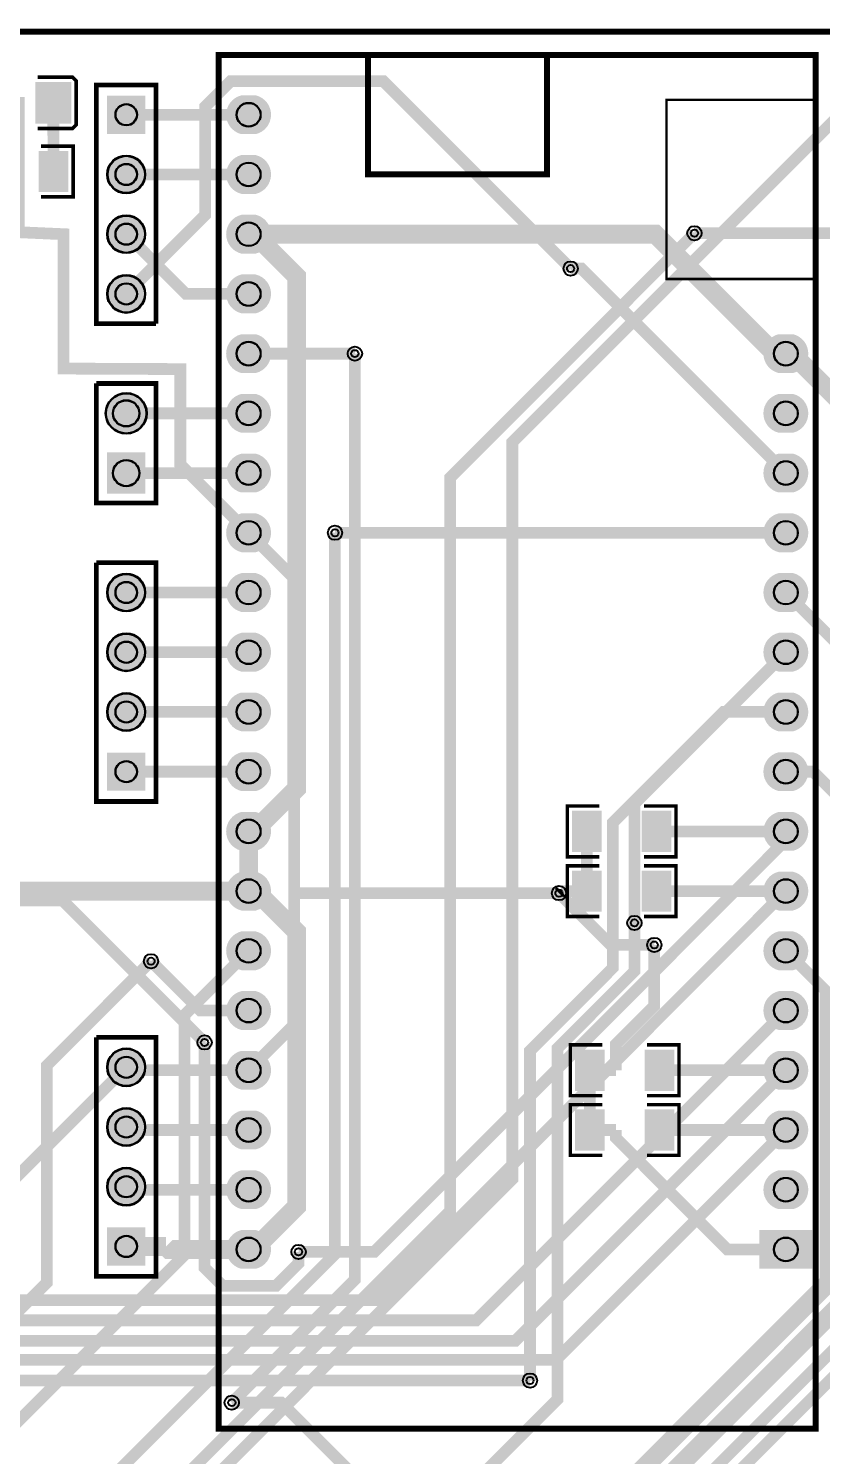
# Model space of a CAD drawing. Header units: millimetres. Extents: x -20 to 125, y 0 to 129.
# Drawn here: x 62 to 95.7, y 67.4 to 128.1 of the extents above; entities that cross this region are included whole.
import ezdxf

# ---------------------------------------------------------------- set-up
doc = ezdxf.new("R2010")
doc.units = ezdxf.units.MM
for name, color, linetype, true_color in [('BoardOutLine', 7, 'Continuous', 0xff00ff), ('BottomLayer', 7, 'Continuous', 0x0000ff), ('BottomSolderMaskLayer', 7, 'Continuous', 0xaa00ff), ('Hole', 7, 'Continuous', 0x222222), ('Multi-Layer', 7, 'Continuous', 0xc0c0c0), ('TopLayer', 7, 'Continuous', 0xff0000), ('TopPasteMaskLayer', 7, 'Continuous', 0x808080), ('TopSilkLayer', 7, 'Continuous', 0xffcc00), ('TopSolderMaskLayer', 7, 'Continuous', 0x800080)]:
    doc.layers.add(name, color=color, linetype=linetype, true_color=true_color)

msp = doc.modelspace()

# ---------------------------------------------------------------- hatches: boundary and pattern name
at = {"layer": 'BottomSolderMaskLayer'}
for points in [[(66.98, 125.273), (66.98, 123.647), (65.354, 123.647), (65.354, 125.273)], [(71.681, 125.286, -0.785398), (71.681, 123.635), (71.067, 123.635, -0.785398), (71.067, 125.286)], [(65.354, 121.92, 1), (66.98, 121.92, 1)], [(71.681, 122.746, -0.785398), (71.681, 121.095), (71.067, 121.095, -0.785398), (71.067, 122.746)], [(65.354, 119.38, 1), (66.98, 119.38, 1)], [(71.681, 120.206, -0.785398), (71.681, 118.555), (71.067, 118.555, -0.785398), (71.067, 120.206)], [(65.354, 116.84, 1), (66.98, 116.84, 1)], [(71.681, 117.666, -0.785398), (71.681, 116.015), (71.067, 116.015, -0.785398), (71.067, 117.666)], [(71.681, 115.126, -0.785398), (71.681, 113.475), (71.067, 113.475, -0.785398), (71.067, 115.126)], [(94.541, 115.126, -0.785398), (94.541, 113.475), (93.927, 113.475, -0.785398), (93.927, 115.126)], [(65.292, 111.76, 1), (67.043, 111.76, 1)], [(71.681, 112.586, -0.785398), (71.681, 110.935), (71.067, 110.935, -0.785398), (71.067, 112.586)], [(94.541, 112.586, -0.785398), (94.541, 110.935), (93.927, 110.935, -0.785398), (93.927, 112.586)], [(65.356, 108.343), (65.356, 110.098), (66.978, 110.098), (66.978, 108.343)], [(71.681, 110.046, -0.785398), (71.681, 108.395), (71.067, 108.395, -0.785398), (71.067, 110.046)], [(94.541, 110.046, -0.785398), (94.541, 108.395), (93.927, 108.395, -0.785398), (93.927, 110.046)], [(71.681, 107.506, -0.785398), (71.681, 105.855), (71.067, 105.855, -0.785398), (71.067, 107.506)], [(94.541, 107.506, -0.785398), (94.541, 105.855), (93.927, 105.855, -0.785398), (93.927, 107.506)], [(65.354, 104.14, 1), (66.98, 104.14, 1)], [(71.681, 104.966, -0.785398), (71.681, 103.315), (71.067, 103.315, -0.785398), (71.067, 104.966)], [(94.541, 104.966, -0.785398), (94.541, 103.315), (93.927, 103.315, -0.785398), (93.927, 104.966)], [(65.354, 101.6, 1), (66.98, 101.6, 1)], [(71.681, 102.426, -0.785398), (71.681, 100.775), (71.067, 100.775, -0.785398), (71.067, 102.426)], [(94.541, 102.426, -0.785398), (94.541, 100.775), (93.927, 100.775, -0.785398), (93.927, 102.426)], [(65.354, 99.06, 1), (66.98, 99.06, 1)], [(71.681, 99.886, -0.785398), (71.681, 98.235), (71.067, 98.235, -0.785398), (71.067, 99.886)], [(94.541, 99.886, -0.785398), (94.541, 98.235), (93.927, 98.235, -0.785398), (93.927, 99.886)], [(65.354, 95.707), (65.354, 97.333), (66.98, 97.333), (66.98, 95.707)], [(71.681, 97.346, -0.785398), (71.681, 95.695), (71.067, 95.695, -0.785398), (71.067, 97.346)], [(94.541, 97.346, -0.785398), (94.541, 95.695), (93.927, 95.695, -0.785398), (93.927, 97.346)], [(71.681, 94.806, -0.785398), (71.681, 93.155), (71.067, 93.155, -0.785398), (71.067, 94.806)], [(94.541, 94.806, -0.785398), (94.541, 93.155), (93.927, 93.155, -0.785398), (93.927, 94.806)], [(71.681, 92.266, -0.785398), (71.681, 90.615), (71.067, 90.615, -0.785398), (71.067, 92.266)], [(94.541, 92.266, -0.785398), (94.541, 90.615), (93.927, 90.615, -0.785398), (93.927, 92.266)], [(71.681, 89.726, -0.785398), (71.681, 88.075), (71.067, 88.075, -0.785398), (71.067, 89.726)], [(94.541, 89.726, -0.785398), (94.541, 88.075), (93.927, 88.075, -0.785398), (93.927, 89.726)], [(71.681, 87.186, -0.785398), (71.681, 85.535), (71.067, 85.535, -0.785398), (71.067, 87.186)], [(94.541, 87.186, -0.785398), (94.541, 85.535), (93.927, 85.535, -0.785398), (93.927, 87.186)], [(65.354, 83.947, 1), (66.98, 83.947, 1)], [(71.681, 84.646, -0.785398), (71.681, 82.995), (71.067, 82.995, -0.785398), (71.067, 84.646)], [(94.541, 84.646, -0.785398), (94.541, 82.995), (93.927, 82.995, -0.785398), (93.927, 84.646)], [(65.354, 81.407, 1), (66.98, 81.407, 1)], [(71.681, 82.106, -0.785398), (71.681, 80.455), (71.067, 80.455, -0.785398), (71.067, 82.106)], [(94.541, 82.106, -0.785398), (94.541, 80.455), (93.927, 80.455, -0.785398), (93.927, 82.106)], [(65.354, 78.867, 1), (66.98, 78.867, 1)], [(71.681, 79.566, -0.785398), (71.681, 77.915), (71.067, 77.915, -0.785398), (71.067, 79.566)], [(94.541, 79.566, -0.785398), (94.541, 77.915), (93.927, 77.915, -0.785398), (93.927, 79.566)], [(65.354, 75.514), (65.354, 77.14), (66.98, 77.14), (66.98, 75.514)], [(71.681, 77.026, -0.785398), (71.681, 75.375), (71.067, 75.375, -0.785398), (71.067, 77.026)], [(95.36, 75.375), (93.109, 75.375), (93.109, 77.026), (95.36, 77.026)]]:
    msp.add_hatch(color=256, dxfattribs=at).paths.add_polyline_path(points)
at = {"layer": 'Multi-Layer'}
for points in [[(66.955, 125.248), (66.955, 123.673), (65.38, 123.673), (65.38, 125.248)], [(71.674, 125.26, -0.785398), (71.674, 123.66), (71.074, 123.66, -0.785398), (71.074, 125.26)], [(65.38, 121.92, 1), (66.955, 121.92, 1)], [(71.674, 122.72, -0.785398), (71.674, 121.12), (71.074, 121.12, -0.785398), (71.074, 122.72)], [(65.38, 119.38, 1), (66.955, 119.38, 1)], [(71.674, 120.18, -0.785398), (71.674, 118.58), (71.074, 118.58, -0.785398), (71.074, 120.18)], [(65.38, 116.84, 1), (66.955, 116.84, 1)], [(71.674, 117.64, -0.785398), (71.674, 116.04), (71.074, 116.04, -0.785398), (71.074, 117.64)], [(71.674, 115.1, -0.785398), (71.674, 113.5), (71.074, 113.5, -0.785398), (71.074, 115.1)], [(94.534, 115.1, -0.785398), (94.534, 113.5), (93.934, 113.5, -0.785398), (93.934, 115.1)], [(65.317, 111.76, 1), (67.017, 111.76, 1)], [(71.674, 112.56, -0.785398), (71.674, 110.96), (71.074, 110.96, -0.785398), (71.074, 112.56)], [(94.534, 112.56, -0.785398), (94.534, 110.96), (93.934, 110.96, -0.785398), (93.934, 112.56)], [(65.38, 108.37), (65.38, 110.07), (66.955, 110.07), (66.955, 108.37)], [(71.674, 110.02, -0.785398), (71.674, 108.42), (71.074, 108.42, -0.785398), (71.074, 110.02)], [(94.534, 110.02, -0.785398), (94.534, 108.42), (93.934, 108.42, -0.785398), (93.934, 110.02)], [(71.674, 107.48, -0.785398), (71.674, 105.88), (71.074, 105.88, -0.785398), (71.074, 107.48)], [(94.534, 107.48, -0.785398), (94.534, 105.88), (93.934, 105.88, -0.785398), (93.934, 107.48)], [(65.38, 104.14, 1), (66.955, 104.14, 1)], [(71.674, 104.94, -0.785398), (71.674, 103.34), (71.074, 103.34, -0.785398), (71.074, 104.94)], [(94.534, 104.94, -0.785398), (94.534, 103.34), (93.934, 103.34, -0.785398), (93.934, 104.94)], [(65.38, 101.6, 1), (66.955, 101.6, 1)], [(71.674, 102.4, -0.785398), (71.674, 100.8), (71.074, 100.8, -0.785398), (71.074, 102.4)], [(94.534, 102.4, -0.785398), (94.534, 100.8), (93.934, 100.8, -0.785398), (93.934, 102.4)], [(65.38, 99.06, 1), (66.955, 99.06, 1)], [(71.674, 99.86, -0.785398), (71.674, 98.26), (71.074, 98.26, -0.785398), (71.074, 99.86)], [(94.534, 99.86, -0.785398), (94.534, 98.26), (93.934, 98.26, -0.785398), (93.934, 99.86)], [(65.38, 95.733), (65.38, 97.308), (66.955, 97.308), (66.955, 95.733)], [(71.674, 97.32, -0.785398), (71.674, 95.72), (71.074, 95.72, -0.785398), (71.074, 97.32)], [(94.534, 97.32, -0.785398), (94.534, 95.72), (93.934, 95.72, -0.785398), (93.934, 97.32)], [(71.674, 94.78, -0.785398), (71.674, 93.18), (71.074, 93.18, -0.785398), (71.074, 94.78)], [(94.534, 94.78, -0.785398), (94.534, 93.18), (93.934, 93.18, -0.785398), (93.934, 94.78)], [(71.674, 92.24, -0.785398), (71.674, 90.64), (71.074, 90.64, -0.785398), (71.074, 92.24)], [(94.534, 92.24, -0.785398), (94.534, 90.64), (93.934, 90.64, -0.785398), (93.934, 92.24)], [(71.674, 89.7, -0.785398), (71.674, 88.1), (71.074, 88.1, -0.785398), (71.074, 89.7)], [(94.534, 89.7, -0.785398), (94.534, 88.1), (93.934, 88.1, -0.785398), (93.934, 89.7)], [(71.674, 87.16, -0.785398), (71.674, 85.56), (71.074, 85.56, -0.785398), (71.074, 87.16)], [(94.534, 87.16, -0.785398), (94.534, 85.56), (93.934, 85.56, -0.785398), (93.934, 87.16)], [(65.38, 83.947, 1), (66.955, 83.947, 1)], [(71.674, 84.62, -0.785398), (71.674, 83.02), (71.074, 83.02, -0.785398), (71.074, 84.62)], [(94.534, 84.62, -0.785398), (94.534, 83.02), (93.934, 83.02, -0.785398), (93.934, 84.62)], [(65.38, 81.407, 1), (66.955, 81.407, 1)], [(71.674, 82.08, -0.785398), (71.674, 80.48), (71.074, 80.48, -0.785398), (71.074, 82.08)], [(94.534, 82.08, -0.785398), (94.534, 80.48), (93.934, 80.48, -0.785398), (93.934, 82.08)], [(65.38, 78.867, 1), (66.955, 78.867, 1)], [(71.674, 79.54, -0.785398), (71.674, 77.94), (71.074, 77.94, -0.785398), (71.074, 79.54)], [(94.534, 79.54, -0.785398), (94.534, 77.94), (93.934, 77.94, -0.785398), (93.934, 79.54)], [(65.38, 75.54), (65.38, 77.115), (66.955, 77.115), (66.955, 75.54)], [(71.674, 77, -0.785398), (71.674, 75.4), (71.074, 75.4, -0.785398), (71.074, 77)], [(95.334, 75.4), (93.134, 75.4), (93.134, 77), (95.334, 77)]]:
    msp.add_hatch(color=256, dxfattribs=at).paths.add_polyline_path(points)
at = {"layer": 'TopLayer'}
for points in [[(62.318, 124.104), (62.318, 125.832), (63.803, 125.832), (63.803, 124.104)], [(62.47, 122.898), (62.47, 121.197), (63.678, 121.197), (63.678, 122.898)], [(86.374, 94.831), (86.374, 93.13), (85.167, 93.13), (85.167, 94.831)], [(88.124, 94.831), (88.124, 93.13), (89.332, 93.13), (89.332, 94.831)], [(86.374, 92.291), (86.374, 90.59), (85.167, 90.59), (85.167, 92.291)], [(88.124, 92.291), (88.124, 90.59), (89.332, 90.59), (89.332, 92.291)], [(86.501, 84.671), (86.501, 82.97), (85.294, 82.97), (85.294, 84.671)], [(88.251, 84.671), (88.251, 82.97), (89.459, 82.97), (89.459, 84.671)], [(86.501, 82.131), (86.501, 80.43), (85.294, 80.43), (85.294, 82.131)], [(88.251, 82.131), (88.251, 80.43), (89.459, 80.43), (89.459, 82.131)]]:
    msp.add_hatch(color=256, dxfattribs=at).paths.add_polyline_path(points)
at = {"layer": 'TopPasteMaskLayer'}
for points in [[(62.318, 124.204), (62.318, 124.574), (62.418, 124.674), (62.723, 124.674), (62.823, 124.774), (62.823, 125.162), (62.723, 125.262), (62.418, 125.262), (62.318, 125.362), (62.318, 125.732), (62.418, 125.832), (63.703, 125.832), (63.803, 125.732), (63.803, 124.204), (63.703, 124.104), (62.418, 124.104)], [(62.47, 122.798), (62.47, 122.436), (62.57, 122.336), (62.781, 122.336), (62.881, 122.236), (62.881, 121.858), (62.781, 121.758), (62.57, 121.758), (62.47, 121.658), (62.47, 121.297), (62.57, 121.197), (63.578, 121.197), (63.678, 121.297), (63.678, 122.798), (63.578, 122.898), (62.57, 122.898)], [(86.374, 94.731), (86.374, 94.369), (86.274, 94.269), (86.064, 94.269), (85.964, 94.169), (85.964, 93.791), (86.064, 93.691), (86.274, 93.691), (86.374, 93.591), (86.374, 93.23), (86.274, 93.13), (85.267, 93.13), (85.167, 93.23), (85.167, 94.731), (85.267, 94.831), (86.274, 94.831)], [(88.124, 94.731), (88.124, 94.369), (88.224, 94.269), (88.435, 94.269), (88.535, 94.169), (88.535, 93.791), (88.435, 93.691), (88.224, 93.691), (88.124, 93.591), (88.124, 93.23), (88.224, 93.13), (89.232, 93.13), (89.332, 93.23), (89.332, 94.731), (89.232, 94.831), (88.224, 94.831)], [(86.374, 92.191), (86.374, 91.829), (86.274, 91.729), (86.064, 91.729), (85.964, 91.629), (85.964, 91.251), (86.064, 91.151), (86.274, 91.151), (86.374, 91.051), (86.374, 90.69), (86.274, 90.59), (85.267, 90.59), (85.167, 90.69), (85.167, 92.191), (85.267, 92.291), (86.274, 92.291)], [(88.124, 92.191), (88.124, 91.829), (88.224, 91.729), (88.435, 91.729), (88.535, 91.629), (88.535, 91.251), (88.435, 91.151), (88.224, 91.151), (88.124, 91.051), (88.124, 90.69), (88.224, 90.59), (89.232, 90.59), (89.332, 90.69), (89.332, 92.191), (89.232, 92.291), (88.224, 92.291)], [(86.501, 84.571), (86.501, 84.209), (86.401, 84.109), (86.191, 84.109), (86.091, 84.009), (86.091, 83.631), (86.191, 83.531), (86.401, 83.531), (86.501, 83.431), (86.501, 83.07), (86.401, 82.97), (85.394, 82.97), (85.294, 83.07), (85.294, 84.571), (85.394, 84.671), (86.401, 84.671)], [(88.251, 84.571), (88.251, 84.209), (88.351, 84.109), (88.562, 84.109), (88.662, 84.009), (88.662, 83.631), (88.562, 83.531), (88.351, 83.531), (88.251, 83.431), (88.251, 83.07), (88.351, 82.97), (89.359, 82.97), (89.459, 83.07), (89.459, 84.571), (89.359, 84.671), (88.351, 84.671)], [(86.501, 82.031), (86.501, 81.669), (86.401, 81.569), (86.191, 81.569), (86.091, 81.469), (86.091, 81.091), (86.191, 80.991), (86.401, 80.991), (86.501, 80.891), (86.501, 80.53), (86.401, 80.43), (85.394, 80.43), (85.294, 80.53), (85.294, 82.031), (85.394, 82.131), (86.401, 82.131)], [(88.251, 82.031), (88.251, 81.669), (88.351, 81.569), (88.562, 81.569), (88.662, 81.469), (88.662, 81.091), (88.562, 80.991), (88.351, 80.991), (88.251, 80.891), (88.251, 80.53), (88.351, 80.43), (89.359, 80.43), (89.459, 80.53), (89.459, 82.031), (89.359, 82.131), (88.351, 82.131)]]:
    msp.add_hatch(color=256, dxfattribs=at).paths.add_polyline_path(points)
at = {"layer": 'TopSolderMaskLayer'}
for points in [[(62.293, 124.079), (62.293, 125.858), (63.829, 125.858), (63.829, 124.079)], [(66.98, 125.273), (66.98, 123.647), (65.354, 123.647), (65.354, 125.273)], [(71.681, 125.286, -0.785398), (71.681, 123.635), (71.067, 123.635, -0.785398), (71.067, 125.286)], [(62.445, 122.923), (62.445, 121.171), (63.703, 121.171), (63.703, 122.923)], [(65.354, 121.92, 1), (66.98, 121.92, 1)], [(71.681, 122.746, -0.785398), (71.681, 121.095), (71.067, 121.095, -0.785398), (71.067, 122.746)], [(65.354, 119.38, 1), (66.98, 119.38, 1)], [(71.681, 120.206, -0.785398), (71.681, 118.555), (71.067, 118.555, -0.785398), (71.067, 120.206)], [(65.354, 116.84, 1), (66.98, 116.84, 1)], [(71.681, 117.666, -0.785398), (71.681, 116.015), (71.067, 116.015, -0.785398), (71.067, 117.666)], [(71.681, 115.126, -0.785398), (71.681, 113.475), (71.067, 113.475, -0.785398), (71.067, 115.126)], [(94.541, 115.126, -0.785398), (94.541, 113.475), (93.927, 113.475, -0.785398), (93.927, 115.126)], [(65.292, 111.76, 1), (67.043, 111.76, 1)], [(71.681, 112.586, -0.785398), (71.681, 110.935), (71.067, 110.935, -0.785398), (71.067, 112.586)], [(94.541, 112.586, -0.785398), (94.541, 110.935), (93.927, 110.935, -0.785398), (93.927, 112.586)], [(65.356, 108.343), (65.356, 110.098), (66.978, 110.098), (66.978, 108.343)], [(71.681, 110.046, -0.785398), (71.681, 108.395), (71.067, 108.395, -0.785398), (71.067, 110.046)], [(94.541, 110.046, -0.785398), (94.541, 108.395), (93.927, 108.395, -0.785398), (93.927, 110.046)], [(71.681, 107.506, -0.785398), (71.681, 105.855), (71.067, 105.855, -0.785398), (71.067, 107.506)], [(94.541, 107.506, -0.785398), (94.541, 105.855), (93.927, 105.855, -0.785398), (93.927, 107.506)], [(65.354, 104.14, 1), (66.98, 104.14, 1)], [(71.681, 104.966, -0.785398), (71.681, 103.315), (71.067, 103.315, -0.785398), (71.067, 104.966)], [(94.541, 104.966, -0.785398), (94.541, 103.315), (93.927, 103.315, -0.785398), (93.927, 104.966)], [(65.354, 101.6, 1), (66.98, 101.6, 1)], [(71.681, 102.426, -0.785398), (71.681, 100.775), (71.067, 100.775, -0.785398), (71.067, 102.426)], [(94.541, 102.426, -0.785398), (94.541, 100.775), (93.927, 100.775, -0.785398), (93.927, 102.426)], [(65.354, 99.06, 1), (66.98, 99.06, 1)], [(71.681, 99.886, -0.785398), (71.681, 98.235), (71.067, 98.235, -0.785398), (71.067, 99.886)], [(94.541, 99.886, -0.785398), (94.541, 98.235), (93.927, 98.235, -0.785398), (93.927, 99.886)], [(65.354, 95.707), (65.354, 97.333), (66.98, 97.333), (66.98, 95.707)], [(71.681, 97.346, -0.785398), (71.681, 95.695), (71.067, 95.695, -0.785398), (71.067, 97.346)], [(94.541, 97.346, -0.785398), (94.541, 95.695), (93.927, 95.695, -0.785398), (93.927, 97.346)], [(71.681, 94.806, -0.785398), (71.681, 93.155), (71.067, 93.155, -0.785398), (71.067, 94.806)], [(86.4, 94.856), (86.4, 93.104), (85.141, 93.104), (85.141, 94.856)], [(88.099, 94.856), (88.099, 93.104), (89.357, 93.104), (89.357, 94.856)], [(94.541, 94.806, -0.785398), (94.541, 93.155), (93.927, 93.155, -0.785398), (93.927, 94.806)], [(71.681, 92.266, -0.785398), (71.681, 90.615), (71.067, 90.615, -0.785398), (71.067, 92.266)], [(86.4, 92.316), (86.4, 90.564), (85.141, 90.564), (85.141, 92.316)], [(88.099, 92.316), (88.099, 90.564), (89.357, 90.564), (89.357, 92.316)], [(94.541, 92.266, -0.785398), (94.541, 90.615), (93.927, 90.615, -0.785398), (93.927, 92.266)], [(71.681, 89.726, -0.785398), (71.681, 88.075), (71.067, 88.075, -0.785398), (71.067, 89.726)], [(94.541, 89.726, -0.785398), (94.541, 88.075), (93.927, 88.075, -0.785398), (93.927, 89.726)], [(71.681, 87.186, -0.785398), (71.681, 85.535), (71.067, 85.535, -0.785398), (71.067, 87.186)], [(94.541, 87.186, -0.785398), (94.541, 85.535), (93.927, 85.535, -0.785398), (93.927, 87.186)], [(65.354, 83.947, 1), (66.98, 83.947, 1)], [(71.681, 84.646, -0.785398), (71.681, 82.995), (71.067, 82.995, -0.785398), (71.067, 84.646)], [(86.527, 84.696), (86.527, 82.944), (85.268, 82.944), (85.268, 84.696)], [(88.226, 84.696), (88.226, 82.944), (89.484, 82.944), (89.484, 84.696)], [(94.541, 84.646, -0.785398), (94.541, 82.995), (93.927, 82.995, -0.785398), (93.927, 84.646)], [(65.354, 81.407, 1), (66.98, 81.407, 1)], [(71.681, 82.106, -0.785398), (71.681, 80.455), (71.067, 80.455, -0.785398), (71.067, 82.106)], [(86.527, 82.156), (86.527, 80.404), (85.268, 80.404), (85.268, 82.156)], [(88.226, 82.156), (88.226, 80.404), (89.484, 80.404), (89.484, 82.156)], [(94.541, 82.106, -0.785398), (94.541, 80.455), (93.927, 80.455, -0.785398), (93.927, 82.106)], [(65.354, 78.867, 1), (66.98, 78.867, 1)], [(71.681, 79.566, -0.785398), (71.681, 77.915), (71.067, 77.915, -0.785398), (71.067, 79.566)], [(94.541, 79.566, -0.785398), (94.541, 77.915), (93.927, 77.915, -0.785398), (93.927, 79.566)], [(65.354, 75.514), (65.354, 77.14), (66.98, 77.14), (66.98, 75.514)], [(71.681, 77.026, -0.785398), (71.681, 75.375), (71.067, 75.375, -0.785398), (71.067, 77.026)], [(95.36, 75.375), (93.109, 75.375), (93.109, 77.026), (95.36, 77.026)]]:
    msp.add_hatch(color=256, dxfattribs=at).paths.add_polyline_path(points)

# ---------------------------------------------------------------- linework, layer by layer
at = {"layer": 'BoardOutLine', "const_width": 0.254}
msp.add_lwpolyline([(3, 128), (119, 128)], dxfattribs=at)
at = {"layer": 'BottomLayer'}
for points, const_width in [([(71.374, 124.46), (66.167, 124.46)], 0.5), ([(90.345, 119.422), (100.372, 119.422), (105.41, 124.46)], 0.5), ([(71.374, 121.92), (66.167, 121.92)], 0.5), ([(71.374, 116.84), (68.707, 116.84), (66.167, 119.38)], 0.5), ([(71.374, 119.38), (88.682, 119.38), (93.762, 114.3), (94.234, 114.3)], 0.8), ([(94.234, 109.22), (85.536, 117.919), (85.076, 117.919)], 0.5), ([(71.374, 114.3), (75.896, 114.3)], 0.5), ([(117.729, 97.282), (102.533, 97.282), (100.427, 99.388), (100.427, 99.574), (99.302, 100.699), (99.302, 109.497), (94.499, 114.3), (94.234, 114.3)], 0.8), ([(66.167, 111.76), (71.374, 111.76)], 0.5), ([(66.167, 109.22), (71.374, 109.22)], 0.5), ([(73.309, 91.354), (73.309, 104.745), (71.374, 106.68)], 0.5), ([(94.234, 106.68), (75.048, 106.68)], 0.5), ([(94.234, 104.14), (99.011, 99.363), (99.011, 98.531), (117.229, 80.314), (118.337, 80.314), (120.897, 77.754), (120.897, 50.839), (118.298, 48.241), (83.98, 48.241), (77.061, 41.322), (58.463, 41.322)], 0.5), ([(71.374, 104.14), (66.167, 104.14)], 0.5), ([(71.374, 101.6), (66.167, 101.6)], 0.5), ([(94.234, 101.6), (87.79, 95.156), (87.79, 90.088)], 0.5), ([(71.374, 99.06), (66.167, 99.06)], 0.5), ([(94.234, 96.52), (95.395, 96.52), (106.889, 85.026), (106.889, 82.563), (67.568, 43.242), (53.997, 43.242)], 0.5), ([(71.374, 96.52), (66.167, 96.52)], 0.5), ([(73.498, 76.096), (76.722, 76.096), (94.234, 93.609), (94.234, 93.98)], 0.5), ([(94.234, 91.44), (76.834, 74.04), (36.992, 74.04)], 0.5), ([(36.771, 91.037), (63.465, 91.037), (69.501, 85.002)], 0.5), ([(71.374, 83.82), (73.309, 85.755), (73.309, 91.354)], 0.5), ([(84.579, 91.354), (73.309, 91.354)], 0.5), ([(84.579, 91.354), (86.782, 89.151), (88.636, 89.151)], 0.5), ([(37.009, 52.637), (44.63, 60.259), (81.33, 60.259), (95.929, 74.857), (95.929, 87.205), (94.234, 88.9)], 0.5), ([(71.374, 86.36), (69.32, 86.36), (67.223, 88.457)], 0.5), ([(94.234, 86.36), (81.057, 73.183), (48.862, 73.183)], 0.5), ([(79.264, 56.899), (79.598, 56.899), (105.695, 82.996), (105.695, 84.514)], 0.8), ([(94.234, 83.82), (82.724, 72.31), (46.466, 72.31)], 0.5), ([(66.167, 83.947), (61.098, 78.878), (59.8, 78.878)], 0.5), ([(66.167, 83.947), (66.294, 83.82), (71.374, 83.82)], 0.5), ([(94.234, 81.28), (84.457, 71.503), (44.315, 71.503), (42.737, 73.08)], 0.5), ([(71.374, 81.28), (66.294, 81.28), (66.167, 81.407)], 0.5), ([(71.374, 78.74), (66.294, 78.74), (66.167, 78.867)], 0.5), ([(66.167, 76.327), (67.855, 76.327)], 0.8), ([(71.374, 76.2), (67.982, 76.2), (67.855, 76.327)], 0.8), ([(117.729, 75.692), (101.161, 75.692), (88.653, 63.184), (88.653, 61.795), (94.504, 55.943)], 0.5), ([(83.348, 70.625), (53.694, 70.625), (35.088, 52.019)], 0.5), ([(80.996, 61.065), (80.996, 61.446), (72.759, 69.683), (70.658, 69.683)], 0.5)]:
    msp.add_lwpolyline(points, dxfattribs=dict(at, const_width=const_width))
at = {"layer": 'BottomSolderMaskLayer'}
for centre, radius in [((66.167, 124.46), 0.459), ((71.374, 124.46), 0.512), ((66.167, 121.92), 0.813), ((66.167, 121.92), 0.459), ((71.374, 121.92), 0.512), ((66.167, 119.38), 0.813), ((66.167, 119.38), 0.459), ((71.374, 119.38), 0.512), ((66.167, 116.84), 0.813), ((66.167, 116.84), 0.459), ((71.374, 116.84), 0.512), ((71.374, 114.3), 0.512), ((94.234, 114.3), 0.512), ((66.167, 111.76), 0.875), ((66.167, 111.76), 0.566), ((71.374, 111.76), 0.512), ((94.234, 111.76), 0.512), ((66.167, 109.22), 0.566), ((71.374, 109.22), 0.512), ((94.234, 109.22), 0.512), ((71.374, 106.68), 0.512), ((94.234, 106.68), 0.512), ((66.167, 104.14), 0.813), ((66.167, 104.14), 0.459), ((71.374, 104.14), 0.512), ((94.234, 104.14), 0.512), ((66.167, 101.6), 0.813), ((66.167, 101.6), 0.459), ((71.374, 101.6), 0.512), ((94.234, 101.6), 0.512), ((66.167, 99.06), 0.813), ((71.374, 99.06), 0.512), ((94.234, 99.06), 0.512), ((66.167, 99.06), 0.459), ((66.167, 96.52), 0.459), ((71.374, 96.52), 0.512), ((94.234, 96.52), 0.512), ((71.374, 93.98), 0.512), ((94.234, 93.98), 0.512), ((71.374, 91.44), 0.512), ((94.234, 91.44), 0.512), ((71.374, 88.9), 0.512), ((94.234, 88.9), 0.512), ((71.374, 86.36), 0.512), ((94.234, 86.36), 0.512), ((66.167, 83.947), 0.813), ((66.167, 83.947), 0.459), ((71.374, 83.82), 0.512), ((94.234, 83.82), 0.512), ((66.167, 81.407), 0.813), ((66.167, 81.407), 0.459), ((71.374, 81.28), 0.512), ((94.234, 81.28), 0.512), ((66.167, 78.867), 0.813), ((66.167, 78.867), 0.459), ((71.374, 78.74), 0.512), ((94.234, 78.74), 0.512), ((66.167, 76.327), 0.459), ((71.374, 76.2), 0.512), ((94.234, 76.2), 0.512)]:
    msp.add_circle(centre, radius, dxfattribs=at)
at = {"layer": 'Hole'}
for centre in [(90.345, 119.422), (85.076, 117.919), (75.896, 114.3), (75.048, 106.68), (84.579, 91.354), (87.79, 90.088), (88.636, 89.151), (67.223, 88.457), (69.501, 85.002), (73.498, 76.096), (83.348, 70.625), (70.658, 69.683)]:
    msp.add_circle(centre, 0.153, dxfattribs=at)
at = {"layer": 'Multi-Layer'}
for centre, radius in [((66.167, 124.46), 0.445), ((71.374, 124.46), 0.5), ((66.167, 121.92), 0.787), ((66.167, 121.92), 0.445), ((71.374, 121.92), 0.5), ((66.167, 119.38), 0.787), ((66.167, 119.38), 0.445), ((71.374, 119.38), 0.5), ((90.345, 119.422), 0.305), ((85.076, 117.919), 0.305), ((66.167, 116.84), 0.787), ((66.167, 116.84), 0.445), ((71.374, 116.84), 0.5), ((71.374, 114.3), 0.5), ((94.234, 114.3), 0.5), ((75.896, 114.3), 0.305), ((66.167, 111.76), 0.85), ((66.167, 111.76), 0.55), ((71.374, 111.76), 0.5), ((94.234, 111.76), 0.5), ((66.167, 109.22), 0.55), ((71.374, 109.22), 0.5), ((94.234, 109.22), 0.5), ((71.374, 106.68), 0.5), ((75.048, 106.68), 0.305), ((94.234, 106.68), 0.5), ((66.167, 104.14), 0.787), ((66.167, 104.14), 0.445), ((71.374, 104.14), 0.5), ((94.234, 104.14), 0.5), ((66.167, 101.6), 0.787), ((66.167, 101.6), 0.445), ((71.374, 101.6), 0.5), ((94.234, 101.6), 0.5), ((66.167, 99.06), 0.787), ((71.374, 99.06), 0.5), ((94.234, 99.06), 0.5), ((66.167, 99.06), 0.445), ((66.167, 96.52), 0.445), ((71.374, 96.52), 0.5), ((94.234, 96.52), 0.5), ((71.374, 93.98), 0.5), ((94.234, 93.98), 0.5), ((71.374, 91.44), 0.5), ((84.579, 91.354), 0.305), ((94.234, 91.44), 0.5), ((87.79, 90.088), 0.305), ((71.374, 88.9), 0.5), ((88.636, 89.151), 0.305), ((94.234, 88.9), 0.5), ((67.223, 88.457), 0.305), ((71.374, 86.36), 0.5), ((94.234, 86.36), 0.5), ((69.501, 85.002), 0.305), ((66.167, 83.947), 0.787), ((66.167, 83.947), 0.445), ((71.374, 83.82), 0.5), ((94.234, 83.82), 0.5), ((66.167, 81.407), 0.787), ((66.167, 81.407), 0.445), ((71.374, 81.28), 0.5), ((94.234, 81.28), 0.5), ((66.167, 78.867), 0.787), ((66.167, 78.867), 0.445), ((71.374, 78.74), 0.5), ((94.234, 78.74), 0.5), ((66.167, 76.327), 0.445), ((71.374, 76.2), 0.5), ((94.234, 76.2), 0.5), ((73.498, 76.096), 0.305), ((83.348, 70.625), 0.305), ((70.658, 69.683), 0.305)]:
    msp.add_circle(centre, radius, dxfattribs=at)
at = {"layer": 'TopLayer'}
for points, const_width in [([(58.173, 47.498), (58.174, 47.5), (58.174, 54.763), (82.596, 79.184), (82.596, 110.532), (98.395, 126.331), (106.08, 126.331), (107.95, 124.46)], 0.5), ([(85.076, 117.919), (77.111, 125.884), (70.607, 125.884), (69.523, 124.801), (69.523, 120.197), (66.167, 116.84)], 0.5), ([(59.342, 124.968), (61.595, 124.968), (61.595, 119.464), (63.5, 119.38), (63.5, 114.427), (63.5, 113.665), (68.471, 113.642), (68.471, 109.583), (71.374, 106.68)], 0.5), ([(63.061, 124.968), (63.074, 122.047)], 0.5), ([(57.068, 55.199), (57.316, 55.199), (79.948, 77.831), (79.948, 109.025), (90.345, 119.422)], 0.5), ([(71.374, 119.38), (71.625, 119.38), (73.419, 117.585), (73.419, 95.809), (71.59, 93.98), (71.374, 93.98)], 0.8), ([(70.658, 69.683), (75.896, 74.921), (75.896, 114.3)], 0.5), ([(56.597, 58.374), (57.421, 58.374), (75.048, 76.001), (75.048, 106.68)], 0.5), ([(98.295, 99.822), (98.295, 77.03), (83.593, 62.328), (78.73, 62.328), (70.25, 53.848), (61.53, 53.848)], 0.8), ([(94.234, 99.06), (91.576, 99.06), (86.876, 94.36), (86.876, 88.18), (83.348, 84.652), (83.348, 70.625)], 0.5), ([(71.374, 91.44), (71.374, 93.98)], 0.8), ([(85.77, 91.44), (85.77, 93.98)], 0.5), ([(94.234, 93.98), (88.728, 93.98)], 0.5), ([(51.435, 91.44), (71.374, 91.44)], 0.8), ([(71.374, 91.44), (71.692, 91.44), (73.419, 89.712), (73.419, 78.029), (71.59, 76.2), (71.374, 76.2)], 0.8), ([(84.579, 91.354), (84.666, 91.44)], 0.5), ([(85.77, 91.44), (84.666, 91.44)], 0.5), ([(94.234, 91.44), (88.728, 91.44)], 0.5), ([(77.999, 63.302), (84.514, 69.818), (84.514, 84.755), (87.79, 88.031), (87.79, 90.088)], 0.5), ([(88.636, 89.151), (88.636, 86.559), (87.002, 84.925), (87.002, 83.82)], 0.5), ([(71.374, 88.9), (68.646, 86.172), (68.646, 75.965), (54.745, 62.064), (54.745, 55.877), (54.118, 55.25), (53.521, 55.25), (51.798, 53.526), (51.798, 52.949), (49.459, 50.611), (49.459, 38.104), (46.866, 35.511), (46.866, 29.899), (48.895, 27.87), (48.895, 24.562)], 0.5), ([(67.223, 88.457), (62.792, 84.026), (62.792, 74.789), (49.538, 61.534), (49.538, 51.831)], 0.5), ([(69.501, 85.002), (69.501, 75.42), (70.272, 74.649), (72.54, 74.649), (73.498, 75.608), (73.498, 76.096)], 0.5), ([(85.897, 83.82), (85.897, 81.28)], 0.5), ([(85.897, 83.82), (87.002, 83.82)], 0.5), ([(94.234, 83.82), (88.855, 83.82)], 0.5), ([(85.897, 81.28), (87.002, 81.28)], 0.5), ([(87.002, 81.28), (87.002, 80.944), (91.745, 76.2), (94.234, 76.2)], 0.5), ([(94.234, 81.28), (88.855, 81.28)], 0.5)]:
    msp.add_lwpolyline(points, dxfattribs=dict(at, const_width=const_width))
at = {"layer": 'TopSilkLayer'}
for points, const_width in [([(95.504, 68.58), (70.104, 68.58), (70.104, 127), (84.074, 127), (84.074, 121.92), (76.454, 121.92), (76.454, 127), (95.504, 127), (95.504, 68.58)], 0.254), ([(95.504, 125.095), (89.154, 125.095), (89.154, 117.475), (95.504, 117.475), (95.504, 125.095)], 0.102)]:
    msp.add_lwpolyline(points, close=True, dxfattribs=dict(at, const_width=const_width))
for points, const_width in [([(62.394, 123.876), (63.879, 123.876), (64.032, 124.028), (64.032, 125.908), (63.879, 126.061), (62.394, 126.061)], 0.152), ([(67.437, 115.57), (64.897, 115.57), (64.897, 125.73), (67.437, 125.73), (67.437, 123.825)], 0.203), ([(67.437, 115.57), (67.437, 123.825)], 0.203), ([(62.546, 123.126), (63.906, 123.126), (63.906, 120.968), (62.546, 120.968)], 0.152), ([(64.897, 113.03), (64.897, 109.855)], 0.203), ([(64.897, 113.03), (67.437, 113.03), (67.437, 107.95), (64.897, 107.95), (64.897, 109.855)], 0.203), ([(64.897, 105.41), (67.437, 105.41), (67.437, 95.25), (64.897, 95.25), (64.897, 97.155)], 0.203), ([(64.897, 105.41), (64.897, 97.155)], 0.203), ([(86.298, 95.059), (84.938, 95.059), (84.938, 92.901), (86.298, 92.901)], 0.152), ([(88.2, 95.059), (89.56, 95.059), (89.56, 92.901), (88.2, 92.901)], 0.152), ([(86.298, 92.519), (84.938, 92.519), (84.938, 90.361), (86.298, 90.361)], 0.152), ([(88.2, 92.519), (89.56, 92.519), (89.56, 90.361), (88.2, 90.361)], 0.152), ([(64.897, 85.217), (67.437, 85.217), (67.437, 75.057), (64.897, 75.057), (64.897, 76.962)], 0.203), ([(64.897, 85.217), (64.897, 76.962)], 0.203), ([(86.425, 84.899), (85.065, 84.899), (85.065, 82.741), (86.425, 82.741)], 0.152), ([(88.327, 84.899), (89.687, 84.899), (89.687, 82.741), (88.327, 82.741)], 0.152), ([(86.425, 82.359), (85.065, 82.359), (85.065, 80.201), (86.425, 80.201)], 0.152), ([(88.327, 82.359), (89.687, 82.359), (89.687, 80.201), (88.327, 80.201)], 0.152)]:
    msp.add_lwpolyline(points, dxfattribs=dict(at, const_width=const_width))
at = {"layer": 'TopSolderMaskLayer'}
for centre, radius in [((66.167, 124.46), 0.459), ((71.374, 124.46), 0.512), ((66.167, 121.92), 0.813), ((66.167, 121.92), 0.459), ((71.374, 121.92), 0.512), ((66.167, 119.38), 0.813), ((66.167, 119.38), 0.459), ((71.374, 119.38), 0.512), ((66.167, 116.84), 0.813), ((66.167, 116.84), 0.459), ((71.374, 116.84), 0.512), ((71.374, 114.3), 0.512), ((94.234, 114.3), 0.512), ((66.167, 111.76), 0.875), ((66.167, 111.76), 0.566), ((71.374, 111.76), 0.512), ((94.234, 111.76), 0.512), ((66.167, 109.22), 0.566), ((71.374, 109.22), 0.512), ((94.234, 109.22), 0.512), ((71.374, 106.68), 0.512), ((94.234, 106.68), 0.512), ((66.167, 104.14), 0.813), ((66.167, 104.14), 0.459), ((71.374, 104.14), 0.512), ((94.234, 104.14), 0.512), ((66.167, 101.6), 0.813), ((66.167, 101.6), 0.459), ((71.374, 101.6), 0.512), ((94.234, 101.6), 0.512), ((66.167, 99.06), 0.813), ((71.374, 99.06), 0.512), ((94.234, 99.06), 0.512), ((66.167, 99.06), 0.459), ((66.167, 96.52), 0.459), ((71.374, 96.52), 0.512), ((94.234, 96.52), 0.512), ((71.374, 93.98), 0.512), ((94.234, 93.98), 0.512), ((71.374, 91.44), 0.512), ((94.234, 91.44), 0.512), ((71.374, 88.9), 0.512), ((94.234, 88.9), 0.512), ((71.374, 86.36), 0.512), ((94.234, 86.36), 0.512), ((66.167, 83.947), 0.813), ((66.167, 83.947), 0.459), ((71.374, 83.82), 0.512), ((94.234, 83.82), 0.512), ((66.167, 81.407), 0.813), ((66.167, 81.407), 0.459), ((71.374, 81.28), 0.512), ((94.234, 81.28), 0.512), ((66.167, 78.867), 0.813), ((66.167, 78.867), 0.459), ((71.374, 78.74), 0.512), ((94.234, 78.74), 0.512), ((66.167, 76.327), 0.459), ((71.374, 76.2), 0.512), ((94.234, 76.2), 0.512)]:
    msp.add_circle(centre, radius, dxfattribs=at)

doc.saveas('drawing.dxf')
